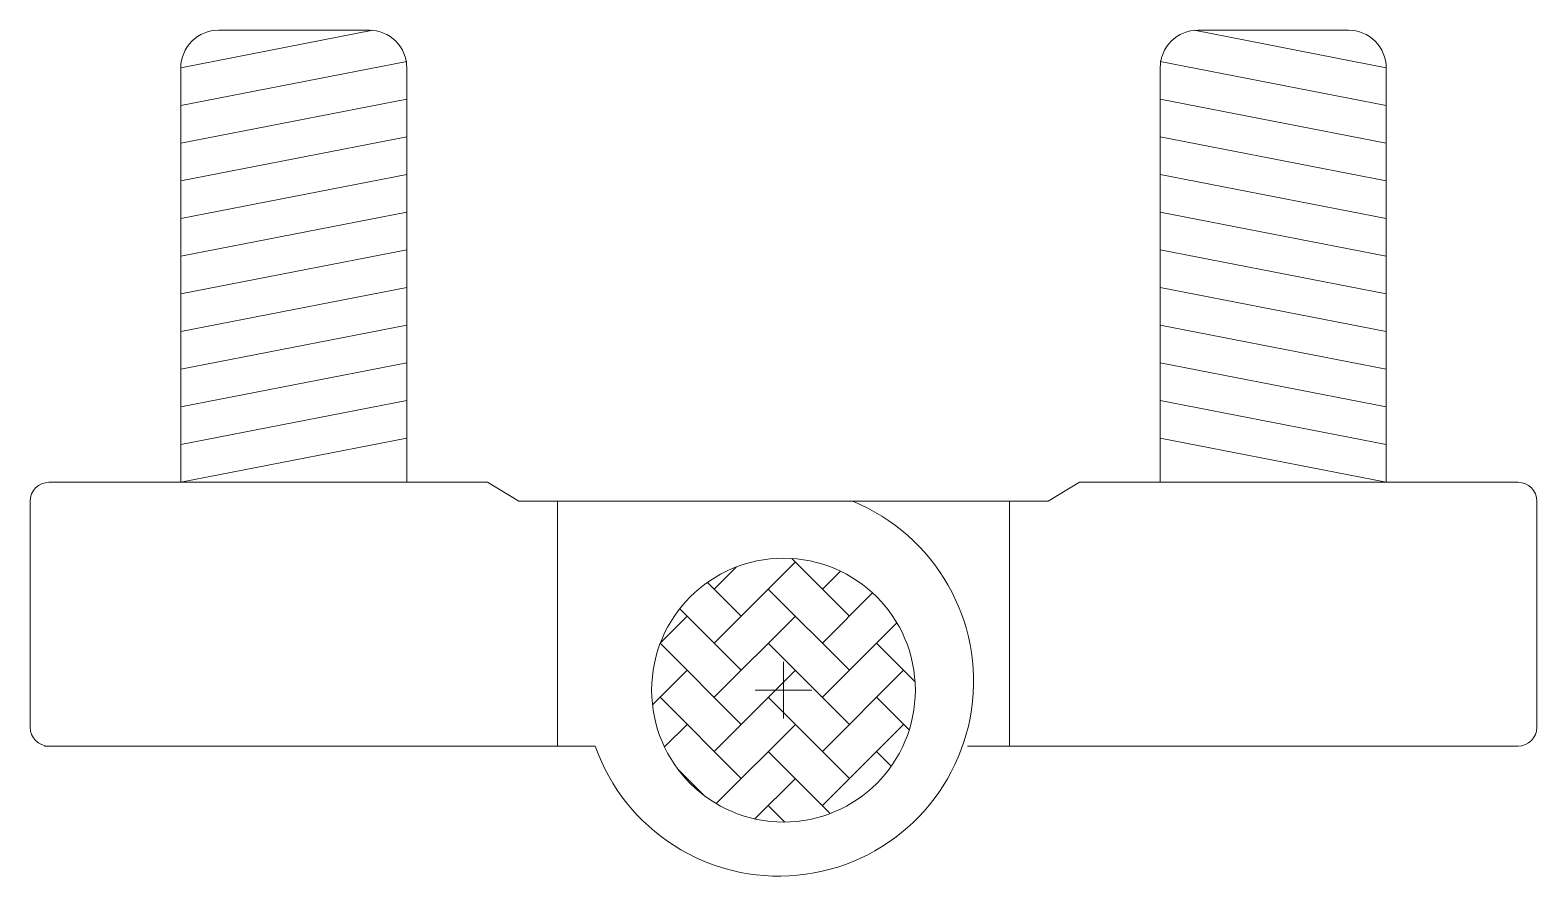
# Model space of a CAD drawing. Header units: millimetres. Extents: x 0 to 40, y -0.2 to 22.5.
import ezdxf

# ---------------------------------------------------------------- set-up
doc = ezdxf.new("R2010")
doc.units = ezdxf.units.MM
doc.layers.add('0 TĂNG CỨNG', color=7, linetype='Continuous', lineweight=15)

# ---------------------------------------------------------------- blocks, each defined once
blk = doc.blocks.new('bl009-1')
at = {"layer": '0 TĂNG CỨNG'}
h = blk.add_hatch(dxfattribs=at)
h.set_pattern_fill('AR-HBONE', color=250, scale=0.01, style=0)
h.set_pattern_definition([(45, (-12424.8842, -5989.7547), (1e-16, 1.43684098), [3.048, -1.016]), (135, (-12424.1658, -5989.0363), (1e-16, 1.43684098), [3.048, -1.016])])
edge = h.paths.add_edge_path()
edge.add_arc((0.124, 4.937), 3.5, 0, 360)
at = {"layer": '0 TĂNG CỨNG', "color": 250}
for p, q in [((-15.876, 21.453), (-10.778, 22.449)), ((16.124, 21.453), (11.026, 22.449)), ((-15.876, 20.453), (-9.876, 21.625)), ((16.124, 20.453), (10.124, 21.625)), ((-15.876, 19.453), (-9.876, 20.625)), ((16.124, 19.453), (10.124, 20.625)), ((-15.876, 18.453), (-9.876, 19.625)), ((16.124, 18.453), (10.124, 19.625)), ((-15.876, 17.453), (-9.876, 18.625)), ((16.124, 17.453), (10.124, 18.625)), ((-15.876, 16.453), (-9.876, 17.625)), ((16.124, 16.453), (10.124, 17.625)), ((-15.876, 15.453), (-9.876, 16.625)), ((16.124, 15.453), (10.124, 16.625)), ((-15.876, 14.453), (-9.876, 15.625)), ((16.124, 14.453), (10.124, 15.625)), ((-15.876, 13.453), (-9.876, 14.625)), ((16.124, 13.453), (10.124, 14.625)), ((-15.876, 12.453), (-9.876, 13.625)), ((16.124, 12.453), (10.124, 13.625)), ((-15.876, 11.453), (-9.876, 12.625)), ((16.124, 11.453), (10.124, 12.625)), ((-15.876, 10.453), (-9.876, 11.625)), ((16.124, 10.453), (10.124, 11.625)), ((0.124, 5.687), (0.124, 4.187)), ((0.874, 4.937), (-0.626, 4.937))]:
    blk.add_line(p, q, dxfattribs=at)
at = {"layer": '0 TĂNG CỨNG', "color": 1}
for p, q in [((-7.735, 10.453), (-19.376, 10.453)), ((-7.735, 10.453), (-6.899, 9.953)), ((7.982, 10.453), (7.147, 9.953)), ((7.982, 10.453), (19.624, 10.453)), ((-19.876, 9.953), (-19.876, 3.953)), ((-6.899, 9.953), (7.147, 9.953)), ((-5.876, 3.453), (-5.876, 9.953)), ((6.124, 9.953), (6.124, 3.453)), ((20.124, 3.953), (20.124, 9.953)), ((-19.493, 3.453), (-4.876, 3.453)), ((5.007, 3.453), (19.624, 3.453))]:
    blk.add_line(p, q, dxfattribs=at)
at = {"layer": '0 TĂNG CỨNG', "color": 250}
for points in [[(-15.876, 10.453), (-9.876, 10.453), (-9.876, 21.453, 0.414214), (-10.876, 22.453), (-14.876, 22.453, 0.414214), (-15.876, 21.453)], [(16.124, 10.453), (10.124, 10.453), (10.124, 21.453, -0.414214), (11.124, 22.453), (15.124, 22.453, -0.414214), (16.124, 21.453)]]:
    blk.add_lwpolyline(points, format="xyb", close=True, dxfattribs=at)
blk.add_circle((0.124, 4.937), 3.5, dxfattribs=at)
at = {"layer": '0 TĂNG CỨNG', "color": 1}
for centre, radius, start, end in [((-19.376, 9.953), 0.5, 90, 180), ((19.624, 9.953), 0.5, 0, 90), ((0, 5.169), 5.169, 199.3854, 67.7523), ((-19.376, 3.953), 0.5, 180, 270), ((19.624, 3.953), 0.5, 270, 0)]:
    blk.add_arc(centre, radius, start, end, dxfattribs=at)

msp = doc.modelspace()

# ---------------------------------------------------------------- block references
msp.add_blockref('bl009-1', (19.876, 0))

doc.saveas('drawing.dxf')
